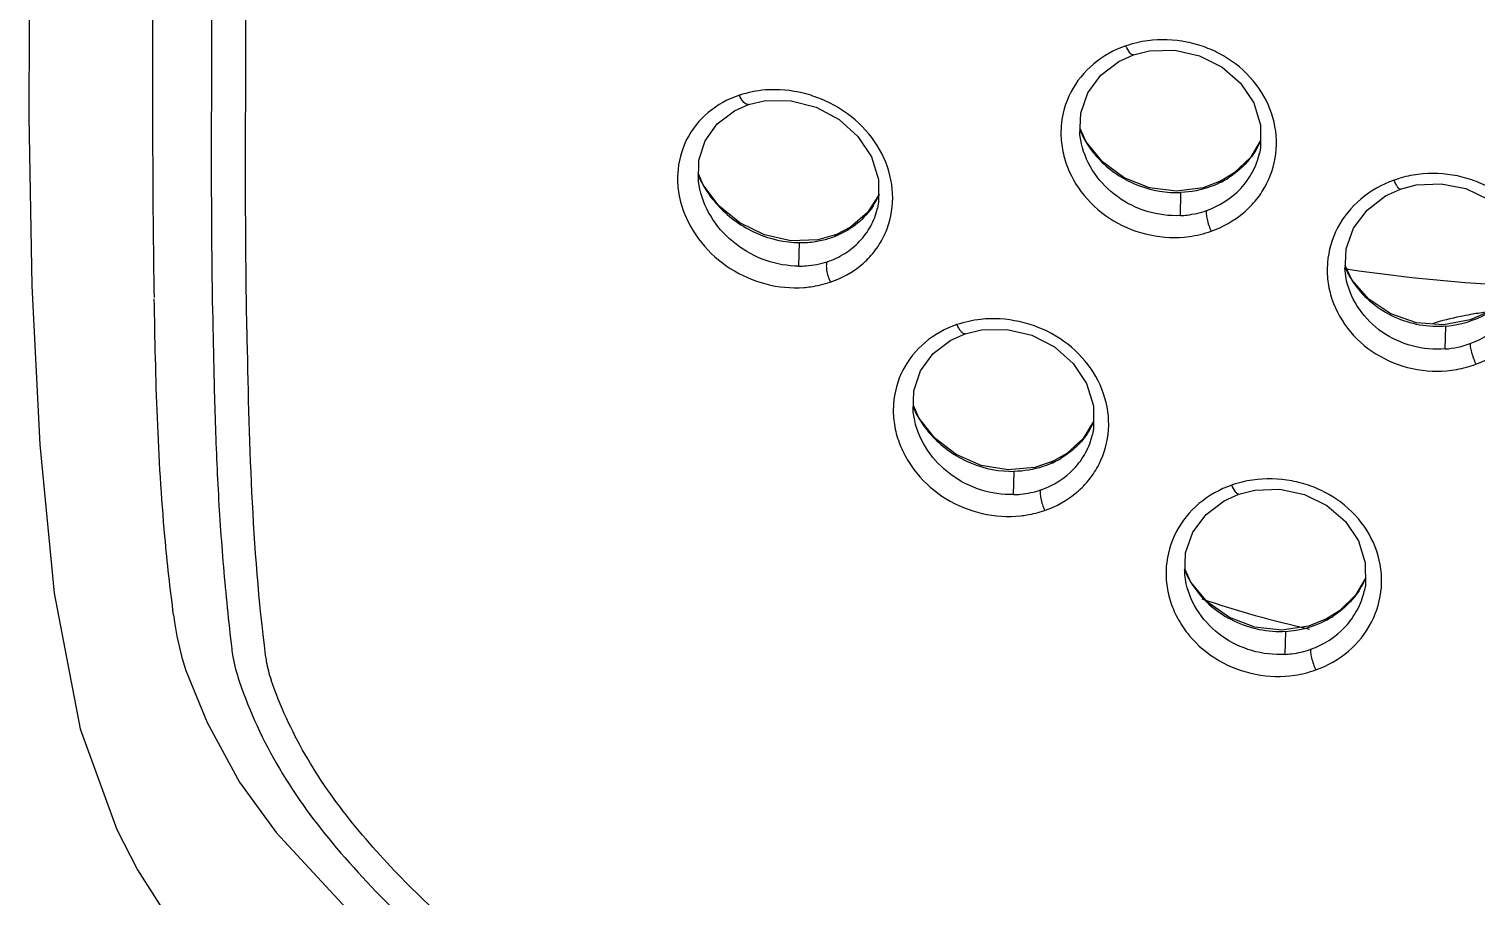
# Model space of a CAD drawing. Header units: millimetres. Extents: x 789 to 1209, y 393 to 987.
# Drawn here: x 937.4 to 957.42, y 874.67 to 886.67 of the extents above; entities that cross this region are included whole.
import ezdxf

# ---------------------------------------------------------------- set-up
doc = ezdxf.new("R2010")
doc.units = ezdxf.units.MM
doc.header["$LTSCALE"] = 0.1

msp = doc.modelspace()

# ---------------------------------------------------------------- linework, layer by layer
at = {"color": 7, "linetype": 'Continuous'}
for p, q in [((952.0239, 885.1054), (951.9433, 885.289)), ((951.9607, 885.078), (951.9597, 885.0826)), ((954.438, 885.1232), (954.2977, 884.889)), ((954.2977, 884.889), (954.0742, 884.6752)), ((954.4237, 884.9452), (954.4253, 884.9521)), ((946.7266, 884.5097), (946.6645, 884.6612)), ((946.9445, 884.2205), (946.7266, 884.5097)), ((953.8947, 884.5657), (953.6434, 884.4707)), ((953.8759, 884.541), (953.8947, 884.5657)), ((954.0742, 884.6752), (953.8947, 884.5657)), ((946.6811, 884.4504), (946.6809, 884.4511)), ((949.1529, 884.3636), (949.0004, 884.1261)), ((953.6434, 884.4707), (953.2747, 884.4226)), ((953.3283, 884.0844), (953.337, 884.4042)), ((948.3129, 883.7518), (947.9419, 883.7373)), ((948.0512, 883.3854), (948.0594, 883.7108)), ((948.5736, 883.8256), (948.3129, 883.7518)), ((948.5441, 883.7969), (948.5736, 883.8256)), ((955.7006, 883.1979), (955.61, 883.3959)), ((955.6282, 883.1847), (955.6265, 883.1922)), ((939.1341, 882.9518), (939.1322, 883.0595)), ((939.9384, 882.7866), (939.9411, 882.6456)), ((957.584, 882.7509), (957.3373, 882.6433)), ((957.3373, 882.6433), (956.9696, 882.5748)), ((956.994, 882.2391), (957.0032, 882.5577)), ((949.7084, 881.2894), (949.636, 881.4593)), ((949.6529, 881.2485), (949.6524, 881.251)), ((952.1283, 881.2352), (951.9831, 880.9998)), ((951.9831, 880.9998), (951.7558, 880.792)), ((952.114, 881.0579), (952.116, 881.0664)), ((951.5707, 880.6866), (951.3151, 880.6005)), ((951.5473, 880.66), (951.5707, 880.6866)), ((951.7558, 880.792), (951.5707, 880.6866)), ((951.3151, 880.6005), (950.9451, 880.5669)), ((951.0222, 880.2241), (951.0307, 880.546)), ((953.4754, 879.013), (953.3917, 879.2009)), ((953.4094, 878.9895), (953.4081, 878.9954)), ((955.8876, 879.0682), (955.7502, 878.8351)), ((955.8732, 878.8895), (955.8746, 878.8954)), ((955.7502, 878.8351), (955.5287, 878.6183)), ((955.3521, 878.5068), (955.102, 878.4069)), ((955.3355, 878.4831), (955.3521, 878.5068)), ((955.5287, 878.6183), (955.3521, 878.5068)), ((939.4126, 878.4595), (939.4445, 878.2675)), ((955.102, 878.4069), (954.7333, 878.3515)), ((954.7765, 878.0146), (954.7854, 878.3339)), ((938.613, 875.5918), (938.6133, 875.5913))]:
    msp.add_line(p, q, dxfattribs=at)
msp.add_line((939.4009, 878.561), (939.4126, 878.4595))
for points in [[(937.4055, 887.9492), (937.3993, 885.4549), (937.4407, 883.1154), (937.5503, 880.9169), (937.7467, 878.8607), (938.1059, 876.986), (938.613, 875.5918)], [(951.9607, 885.078), (951.94, 885.2045), (951.9517, 885.5041), (952.0492, 885.7848), (952.2286, 886.0278), (952.4776, 886.217), (952.678, 886.3074)], [(952.678, 886.3073), (952.9023, 886.3629), (953.2516, 886.3723), (953.5941, 886.2968), (953.9046, 886.1406), (954.1599, 885.9169), (954.3431, 885.643), (954.4377, 885.3376), (954.4381, 885.0237), (954.4232, 884.9454)], [(946.6809, 884.4511), (946.6627, 884.5588), (946.668, 884.8497), (946.7554, 885.1211), (946.9221, 885.355), (947.1586, 885.5361), (947.353, 885.6221)], [(947.353, 885.6221), (947.5877, 885.6756), (947.9429, 885.6746), (948.2908, 885.586), (948.6067, 885.4159), (948.8668, 885.1801), (949.0538, 884.8963), (949.1511, 884.5845), (949.1536, 884.2694), (949.1381, 884.1869)], [(953.2747, 884.4226), (952.9017, 884.4703), (952.5516, 884.6099), (952.2525, 884.827), (952.0239, 885.1054)], [(956.3726, 884.4513), (956.5907, 884.5086), (956.9363, 884.5251), (957.2755, 884.4581), (957.5825, 884.3112), (957.8344, 884.0958), (958.0145, 883.8291), (958.1073, 883.5295), (958.1072, 883.2182), (958.0924, 883.1398)], [(955.6282, 883.1847), (955.6062, 883.3217), (955.6218, 883.6261), (955.7255, 883.9131), (955.9123, 884.1624), (956.1686, 884.3575), (956.3726, 884.4513)], [(947.9419, 883.7373), (947.5733, 883.817), (947.2325, 883.9836), (946.9445, 884.2205)], [(949.0004, 884.1261), (948.7673, 883.9255), (948.5736, 883.8256)], [(956.9696, 882.5748), (956.5944, 882.6024), (956.2398, 882.7244), (955.9348, 882.928), (955.7006, 883.1979)], [(950.3503, 882.4507), (950.5791, 882.5054), (950.9309, 882.5106), (951.2759, 882.4296), (951.5889, 882.2676), (951.8465, 882.0388), (952.0315, 881.7606), (952.1274, 881.4523), (952.1287, 881.1376), (952.1135, 881.0581)], [(949.6529, 881.2485), (949.6332, 881.367), (949.6422, 881.6623), (949.7353, 881.9383), (949.9091, 882.1769), (950.1526, 882.3624), (950.3504, 882.4507)], [(950.9451, 880.5669), (950.5737, 880.6286), (950.2272, 880.7801), (949.9326, 881.006), (949.7084, 881.2894)], [(954.1368, 880.2315), (954.3585, 880.2877), (954.7063, 880.3), (955.0475, 880.228), (955.3568, 880.0757), (955.6109, 879.8555), (955.7931, 879.5845), (955.8873, 879.2814), (955.8877, 878.9685), (955.8728, 878.8897)], [(953.4094, 878.9895), (953.3881, 879.1203), (953.4015, 879.4212), (953.5014, 879.7038), (953.6836, 879.9487), (953.9353, 880.1399), (954.1368, 880.2315)], [(954.7333, 878.3515), (954.3593, 878.3921), (954.0074, 878.5254), (953.706, 878.7377), (953.4754, 879.013)], [(939.4445, 878.2675), (939.5153, 877.9709), (939.5706, 877.7924)], [(939.5715, 877.7928), (939.863, 877.071), (940.3145, 876.2489), (940.8199, 875.5512)], [(938.6132, 875.5913), (938.9032, 875.0356), (939.309, 874.3971), (939.5479, 874.0681)], [(940.8199, 875.5512), (941.9091, 874.3732), (943.1576, 873.2969), (944.5275, 872.3428), (946.0897, 871.5102)]]:
    msp.add_lwpolyline(points, dxfattribs=at)
for centre, radius, start, end in [((953.068, 885.0259), 1.4906, 97.36548, 109.31872), ((947.7035, 884.3173), 1.5097, 94.27866, 108.38895), ((953.1403, 885.7776), 1.3056, 202.54173, 206.18718), ((953.1577, 885.7862), 1.325, 206.18868, 210.80861), ((953.165, 885.7905), 1.3335, 210.80482, 211.98767), ((953.1676, 885.7921), 1.3365, 211.98801, 214.1896), ((953.3981, 885.5872), 1.1433, 328.07961, 334.45748), ((953.4032, 885.5846), 1.1375, 334.46429, 335.69092), ((947.9248, 885.1818), 1.3758, 202.52029, 203.72778), ((947.9583, 885.1972), 1.4126, 203.75085, 210.54376), ((947.9805, 885.2098), 1.4381, 210.52652, 212.30938), ((953.32, 885.6706), 1.259, 296.20386, 297.47735), ((953.3221, 885.6667), 1.2545, 297.47479, 302.13059), ((956.7768, 883.237), 1.4259, 99.26557, 110.195), ((948.0434, 885.2519), 1.5139, 212.38459, 221.65794), ((948.1899, 884.7997), 1.0607, 326.75469, 336.74105), ((948.0961, 885.2966), 1.5829, 221.59903, 223.37362), ((948.0741, 885.0536), 1.3429, 269.37263, 278.73843), ((948.0805, 885.009), 1.2978, 278.7586, 286.90237), ((948.0926, 884.9675), 1.2546, 286.92695, 291.09249), ((948.0993, 884.95), 1.2359, 291.09307, 292.94824), ((958.8953, 904.6996), 21.5995, 261.21495, 261.36286), ((956.7657, 883.8668), 1.2605, 202.63347, 211.11932), ((958.9181, 904.8626), 21.7641, 261.36778, 267.60282), ((956.7708, 883.8697), 1.2664, 211.11565, 215.33097), ((956.8931, 883.9478), 1.3945, 274.52579, 299.10057), ((958.4017, 876.7058), 6.1022, 98.01336, 99.9783), ((950.749, 881.0455), 1.6144, 96.49946, 108.47817), ((956.8869, 883.471), 1.537, 279.93376, 290.1249), ((950.8584, 881.9611), 1.334, 202.55328, 205.16133), ((950.8832, 881.973), 1.3615, 205.17013, 210.71077), ((950.8953, 881.9799), 1.3755, 210.70209, 211.29567), ((950.899, 881.9821), 1.3797, 211.29646, 213.49036), ((951.1171, 881.6871), 1.1119, 327.89685, 334.16803), ((951.1121, 881.6896), 1.1174, 334.16542, 335.76703), ((950.9991, 882.0613), 1.5076, 223.78677, 224.87016), ((951.0512, 881.7727), 1.2183, 295.55585, 300.77801), ((951.0475, 881.7802), 1.2267, 294.04293, 295.56072), ((954.5698, 878.8269), 1.6184, 98.636, 109.13019), ((954.5767, 879.6851), 1.2929, 202.61569, 210.97752), ((954.5891, 879.6923), 1.3072, 210.96767, 214.67306), ((954.8279, 879.5384), 1.1641, 328.28174, 334.78011), ((954.835, 879.5348), 1.1562, 334.78926, 335.71942), ((958.9794, 894.9708), 17.0517, 251.70035, 256.89556), ((954.7111, 879.6967), 1.3648, 273.12132, 297.23004), ((954.75, 879.6174), 1.2765, 297.30486, 298.46095), ((954.7514, 879.615), 1.2737, 298.45927, 302.89702), ((954.6988, 879.1858), 1.4734, 278.31086, 289.90439)]:
    msp.add_arc(centre, radius, start, end, dxfattribs=at)
for points in [[(939.1319, 883.0595), (939.1107, 884.5197), (939.111, 885.9801), (939.1169, 887.4405)], [(953.4502, 883.7961), (953.5533, 883.8104), (953.6556, 883.8347), (953.7537, 883.8694)], [(956.9939, 882.2402), (957.1107, 882.2493), (957.2274, 882.2742), (957.3376, 882.3143)], [(949.7483, 881.2208), (949.7961, 881.1486), (949.8509, 881.0806), (949.9108, 881.0181)]]:
    msp.add_open_spline(points, degree=3, dxfattribs=at)
for points, knots in [([(939.9279, 887.366), (939.9274, 886.9852), (939.922, 885.4588), (939.9176, 883.9323), (939.9381, 882.7868)], [0, 0, 0, 0, 0.249441, 1, 1, 1, 1]), ([(940.3978, 887.2236), (940.3964, 886.0458), (940.3836, 884.475), (940.4027, 882.9043), (940.4105, 882.5113)], [0, 0, 0, 0, 0.7497926, 1, 1, 1, 1]), ([(953.7537, 883.8694), (953.9174, 883.9263), (954.1491, 884.0573), (954.3894, 884.304), (954.572, 884.5876), (954.69, 885.0015), (954.62, 885.5172), (954.355, 885.9761), (954.0084, 886.2644), (953.6812, 886.4172), (953.3327, 886.5178), (953.0553, 886.5284), (952.8769, 886.5043)], [0, 0, 0, 0, 0.1248081, 0.1860978, 0.2466939, 0.3663505, 0.4871302, 0.6113861, 0.7395274, 0.8048489, 0.8703553, 1, 1, 1, 1]), ([(952.5749, 886.4326), (952.4125, 886.3773), (952.1088, 886.2097), (951.7833, 885.8099), (951.6688, 885.3981), (951.6783, 885.0627), (951.7576, 884.7276), (951.9781, 884.3382), (952.392, 883.986), (952.9036, 883.7879), (953.2719, 883.7724), (953.4502, 883.7961)], [0, 0, 0, 0, 0.1239271, 0.2440443, 0.363147, 0.4236587, 0.4850361, 0.6104515, 0.7394296, 0.8700999, 1, 1, 1, 1]), ([(952.678, 886.3074), (952.6711, 886.305), (952.6497, 886.3131), (952.6138, 886.3557), (952.5898, 886.3995), (952.5749, 886.4326)], [0, 0, 0, 0, 0.1297231, 0.3533285, 1, 1, 1, 1]), ([(947.2273, 885.7499), (947.0715, 885.6984), (946.7786, 885.5395), (946.4667, 885.1501), (946.3626, 884.7459), (946.3774, 884.4145), (946.4612, 884.0796), (946.6826, 883.69), (947.0873, 883.3299), (947.584, 883.1128), (947.9444, 883.0777), (948.1195, 883.0907)], [0, 0, 0, 0, 0.1204288, 0.2378501, 0.3564041, 0.417552, 0.4800505, 0.6083429, 0.7396495, 0.8710879, 1, 1, 1, 1]), ([(947.353, 885.6221), (947.3309, 885.6147), (947.2882, 885.6483), (947.2545, 885.6964), (947.2357, 885.7315), (947.2273, 885.7499)], [0, 0, 0, 0, 0.3744873, 0.6746262, 1, 1, 1, 1]), ([(948.4856, 883.1652), (948.6436, 883.2174), (948.868, 883.3412), (949.0987, 883.5794), (949.2737, 883.8572), (949.3828, 884.2673), (949.3036, 884.779), (949.0372, 885.238), (948.6962, 885.534), (948.3753, 885.6977), (948.0369, 885.811), (947.7663, 885.8359), (947.5909, 885.8228)], [0, 0, 0, 0, 0.1215602, 0.1813937, 0.2408858, 0.3598765, 0.4822423, 0.609347, 0.7399344, 0.8058785, 0.8715094, 1, 1, 1, 1]), ([(953.3281, 884.0854), (953.1747, 884.0784), (952.8625, 884.1172), (952.4432, 884.325), (952.1196, 884.6542), (951.9932, 884.9344), (951.9607, 885.078)], [0, 0, 0, 0, 0.2530738, 0.5070972, 0.7573862, 1, 1, 1, 1]), ([(952.0621, 885.0411), (952.1024, 884.9817), (952.1627, 884.9066), (952.23, 884.8382), (952.2473, 884.8215)], [0, 0, 0, 0, 0.7483796, 1, 1, 1, 1]), ([(953.6901, 884.1546), (953.8678, 884.2166), (954.1169, 884.3751), (954.3367, 884.6801), (954.4025, 884.8555), (954.4232, 884.9453)], [0, 0, 0, 0, 0.5047904, 0.7529201, 1, 1, 1, 1]), ([(954.3685, 884.9827), (954.3449, 884.9449), (954.2414, 884.7982), (954.1036, 884.6761), (953.9893, 884.6043)], [0, 0, 0, 0, 0.2479692, 1, 1, 1, 1]), ([(952.2473, 884.8215), (952.3902, 884.6833), (952.735, 884.4635), (953.139, 884.3967), (953.3369, 884.4053)], [0, 0, 0, 0, 0.5007274, 1, 1, 1, 1]), ([(953.8759, 884.541), (953.8346, 884.5207), (953.6634, 884.4473), (953.4769, 884.4102), (953.337, 884.4042)], [0, 0, 0, 0, 0.2476844, 1, 1, 1, 1]), ([(956.2845, 884.5753), (956.1182, 884.5171), (955.808, 884.3428), (955.4745, 883.9349), (955.3538, 883.5169), (955.3604, 883.1781), (955.4379, 882.8424), (955.659, 882.4537), (956.08, 882.1091), (956.6006, 881.9262), (956.9727, 881.9255), (957.1521, 881.9571)], [0, 0, 0, 0, 0.1260114, 0.2480033, 0.3677999, 0.4280908, 0.4889072, 0.6126028, 0.7399288, 0.8697825, 1, 1, 1, 1]), ([(956.3726, 884.4513), (956.3672, 884.4494), (956.3494, 884.4603), (956.331, 884.4864), (956.3067, 884.5269), (956.292, 884.5583), (956.2845, 884.5753)], [0, 0, 0, 0, 0.110723, 0.3311847, 0.6441503, 1, 1, 1, 1]), ([(957.4158, 882.0279), (957.5828, 882.088), (957.8943, 882.2667), (958.2267, 882.6807), (958.3738, 883.183), (958.3084, 883.7019), (958.0427, 884.16), (957.6919, 884.4415), (957.3612, 884.5854), (957.0072, 884.6759), (956.7266, 884.676), (956.5472, 884.6443)], [0, 0, 0, 0, 0.1268179, 0.2499895, 0.370494, 0.4906696, 0.613289, 0.7397575, 0.8045554, 0.869841, 1, 1, 1, 1]), ([(948.0511, 883.3863), (947.8975, 883.3865), (947.585, 883.441), (947.168, 883.668), (946.8424, 884.0118), (946.7139, 884.3018), (946.681, 884.4504)], [0, 0, 0, 0, 0.2479719, 0.5012393, 0.7542191, 1, 1, 1, 1]), ([(946.9455, 884.2095), (947.0898, 884.0568), (947.437, 883.8085), (947.8545, 883.7137), (948.0593, 883.7117)], [0, 0, 0, 0, 0.5063475, 1, 1, 1, 1]), ([(948.4423, 883.4475), (948.5278, 883.4758), (948.6909, 883.5519), (948.8987, 883.7209), (949.0556, 883.9354), (949.1181, 884.1014), (949.1381, 884.1869)], [0, 0, 0, 0, 0.2553523, 0.5042932, 0.7512624, 1, 1, 1, 1]), ([(949.077, 884.2181), (949.0181, 884.1285), (948.8704, 883.9655), (948.6814, 883.8543), (948.5812, 883.8119)], [0, 0, 0, 0, 0.4963237, 1, 1, 1, 1]), ([(953.3282, 884.0854), (953.3591, 884.0868), (953.4818, 884.0968), (953.6031, 884.1242), (953.6901, 884.1546)], [0, 0, 0, 0, 0.2516321, 1, 1, 1, 1]), ([(953.6903, 884.1547), (953.6854, 884.1407), (953.6854, 884.0998), (953.6968, 884.0311), (953.7203, 883.9503), (953.7419, 883.8954), (953.7537, 883.8694)], [0, 0, 0, 0, 0.1501859, 0.4020569, 0.7102304, 1, 1, 1, 1]), ([(948.0511, 883.3863), (948.0846, 883.3862), (948.2168, 883.391), (948.3485, 883.4164), (948.4423, 883.4475)], [0, 0, 0, 0, 0.2530268, 1, 1, 1, 1]), ([(948.4424, 883.4475), (948.4348, 883.4339), (948.4282, 883.3929), (948.4363, 883.2963), (948.4615, 883.217), (948.4856, 883.1652)], [0, 0, 0, 0, 0.1608393, 0.4114009, 1, 1, 1, 1]), ([(948.1195, 883.0907), (948.1509, 883.093), (948.275, 883.1057), (948.3976, 883.1342), (948.4856, 883.1652)], [0, 0, 0, 0, 0.2526917, 1, 1, 1, 1]), ([(956.9938, 882.2402), (956.8411, 882.2282), (956.5301, 882.2561), (956.1094, 882.4499), (955.786, 882.7693), (955.6605, 883.0438), (955.6281, 883.1847)], [0, 0, 0, 0, 0.2558361, 0.5099248, 0.7586197, 1, 1, 1, 1]), ([(955.7376, 883.1374), (955.8063, 883.0406), (955.9729, 882.864), (956.2829, 882.6712), (956.6345, 882.5608), (956.8814, 882.5491), (957.0031, 882.5588)], [0, 0, 0, 0, 0.2454488, 0.4952654, 0.7475438, 1, 1, 1, 1]), ([(957.3376, 882.3143), (957.5212, 882.3812), (957.7774, 882.5486), (958.0036, 882.8656), (958.0712, 883.0471), (958.0924, 883.1397)], [0, 0, 0, 0, 0.5057768, 0.7542269, 1, 1, 1, 1]), ([(939.4009, 878.561), (939.3523, 878.9213), (939.1934, 880.3748), (939.1505, 881.8378), (939.1335, 882.9356)], [0, 0, 0, 0, 0.2487811, 1, 1, 1, 1]), ([(957.3444, 882.7156), (957.2972, 882.7073), (957.1201, 882.6736), (956.9446, 882.6302), (956.8184, 882.5902)], [0, 0, 0, 0, 0.2658724, 1, 1, 1, 1]), ([(939.9411, 882.6456), (939.9497, 882.2655), (939.9646, 881.5053), (940.0059, 880.3654), (940.0831, 879.2272), (940.1611, 878.4706), (940.2045, 878.0929)], [0, 0, 0, 0, 0.2500228, 0.4999213, 0.7500335, 1, 1, 1, 1]), ([(940.4132, 882.5114), (940.4254, 881.7591), (940.4618, 880.2543), (940.5734, 878.7513), (940.669, 878.0045)], [0, 0, 0, 0, 0.499828, 1, 1, 1, 1]), ([(950.2373, 882.5766), (950.0779, 882.5226), (949.7791, 882.3586), (949.4589, 881.9641), (949.3481, 881.5562), (949.3594, 881.2229), (949.4197, 880.9733), (949.5274, 880.7354), (949.7272, 880.4419), (950.0723, 880.1429), (950.5779, 879.9369), (950.9434, 879.9129), (951.1205, 879.932)], [0, 0, 0, 0, 0.1224119, 0.2412519, 0.3599053, 0.4205748, 0.4823388, 0.5453366, 0.6093871, 0.7393992, 0.8704787, 1, 1, 1, 1]), ([(950.3503, 882.4507), (950.3424, 882.448), (950.3189, 882.4547), (950.2917, 882.4835), (950.2625, 882.5253), (950.2455, 882.5588), (950.2373, 882.5766)], [0, 0, 0, 0, 0.1412694, 0.3668246, 0.6679144, 1, 1, 1, 1]), ([(951.4512, 880.0063), (951.6123, 880.0613), (951.8405, 880.1892), (952.0763, 880.4319), (952.2553, 880.7126), (952.3693, 881.1241), (952.2958, 881.6373), (952.0306, 882.0962), (951.6169, 882.4464), (951.1088, 882.6454), (950.7435, 882.6685), (950.5662, 882.6495)], [0, 0, 0, 0, 0.1234479, 0.1841021, 0.2442006, 0.3635069, 0.4849232, 0.6104324, 0.7397492, 0.8706678, 1, 1, 1, 1]), ([(957.3379, 882.3144), (957.3353, 882.3002), (957.34, 882.26), (957.3555, 882.1914), (957.3819, 882.1101), (957.404, 882.0543), (957.4158, 882.0279)], [0, 0, 0, 0, 0.144596, 0.3978947, 0.7097281, 1, 1, 1, 1]), ([(951.0221, 880.225), (950.8684, 880.2212), (950.5558, 880.267), (950.1372, 880.4833), (949.8128, 880.8187), (949.6855, 881.1029), (949.6529, 881.2485)], [0, 0, 0, 0, 0.2510281, 0.5048991, 0.7563353, 1, 1, 1, 1]), ([(952.0589, 881.0962), (952.0116, 881.0208), (951.8973, 880.8802), (951.7524, 880.7717), (951.6748, 880.7258)], [0, 0, 0, 0, 0.4968651, 1, 1, 1, 1]), ([(949.9307, 880.9977), (950.0742, 880.8535), (950.4201, 880.6218), (950.8297, 880.5431), (951.0306, 880.5471)], [0, 0, 0, 0, 0.503089, 1, 1, 1, 1]), ([(951.3968, 880.2908), (951.5701, 880.3498), (951.8137, 880.5024), (952.0287, 880.7991), (952.0932, 880.9702), (952.1135, 881.058)], [0, 0, 0, 0, 0.5039041, 0.7518798, 1, 1, 1, 1]), ([(951.5473, 880.66), (951.5073, 880.6422), (951.342, 880.5784), (951.1639, 880.5486), (951.0307, 880.546)], [0, 0, 0, 0, 0.2472949, 1, 1, 1, 1]), ([(951.0221, 880.225), (951.0541, 880.2258), (951.181, 880.2336), (951.3068, 880.2602), (951.3968, 880.2908)], [0, 0, 0, 0, 0.2522481, 1, 1, 1, 1]), ([(951.397, 880.2909), (951.3908, 880.2771), (951.3877, 880.2359), (951.4002, 880.1391), (951.4268, 880.0592), (951.4512, 880.0063)], [0, 0, 0, 0, 0.1548261, 0.4062471, 1, 1, 1, 1]), ([(954.0394, 880.3559), (953.8756, 880.2993), (953.5694, 880.1292), (953.2403, 879.7269), (953.1232, 879.313), (953.1315, 878.9767), (953.19, 878.7265), (953.2968, 878.489), (953.497, 878.197), (953.8478, 877.903), (954.3628, 877.7108), (954.733, 877.701), (954.9117, 877.7279)], [0, 0, 0, 0, 0.1247195, 0.2454705, 0.3646797, 0.4250173, 0.486098, 0.5481898, 0.6112611, 0.73959, 0.8699785, 1, 1, 1, 1]), ([(954.1368, 880.2315), (954.1305, 880.2292), (954.1105, 880.2383), (954.0773, 880.2803), (954.0541, 880.3233), (954.0394, 880.3559)], [0, 0, 0, 0, 0.1227902, 0.3451222, 1, 1, 1, 1]), ([(955.2004, 877.8004), (955.3654, 877.8583), (955.6735, 878.0324), (956.0015, 878.4412), (956.1446, 878.9397), (956.0765, 879.4563), (955.8114, 879.9146), (955.4634, 880.2002), (955.135, 880.3497), (954.7843, 880.4464), (954.5057, 880.4534), (954.3268, 880.4269)], [0, 0, 0, 0, 0.1256155, 0.2476282, 0.3676015, 0.4881518, 0.6118112, 0.7393834, 0.8045538, 0.8700297, 1, 1, 1, 1]), ([(951.1205, 879.932), (951.1488, 879.9351), (951.2609, 879.9505), (951.3713, 879.9784), (951.4512, 880.0063)], [0, 0, 0, 0, 0.2519807, 1, 1, 1, 1]), ([(954.7764, 878.0156), (954.6232, 878.0067), (954.3113, 878.0417), (953.8914, 878.2441), (953.5679, 878.5693), (953.4418, 878.8472), (953.4094, 878.9895)], [0, 0, 0, 0, 0.2542514, 0.5084293, 0.7580913, 1, 1, 1, 1]), ([(953.5141, 878.9486), (953.6515, 878.7499), (954.0422, 878.4217), (954.5414, 878.3212), (954.7853, 878.335)], [0, 0, 0, 0, 0.4972941, 1, 1, 1, 1]), ([(955.1315, 878.0865), (955.3114, 878.1502), (955.5632, 878.3119), (955.7854, 878.6212), (955.8519, 878.7988), (955.8728, 878.8896)], [0, 0, 0, 0, 0.5052166, 0.7534458, 1, 1, 1, 1]), ([(955.8182, 878.9263), (955.7949, 878.8886), (955.6923, 878.7417), (955.5562, 878.6187), (955.4432, 878.5455)], [0, 0, 0, 0, 0.2477732, 1, 1, 1, 1]), ([(940.204, 878.0928), (940.2089, 878.0553), (940.233, 877.904), (940.2717, 877.7552), (940.3084, 877.6459)], [0, 0, 0, 0, 0.2469651, 1, 1, 1, 1]), ([(954.7764, 878.0156), (954.8068, 878.0173), (954.9272, 878.0284), (955.0462, 878.0563), (955.1315, 878.0865)], [0, 0, 0, 0, 0.2513443, 1, 1, 1, 1]), ([(955.1318, 878.0866), (955.1276, 878.0725), (955.1293, 878.0317), (955.1421, 877.963), (955.1667, 877.8819), (955.1886, 877.8266), (955.2004, 877.8004)], [0, 0, 0, 0, 0.1480429, 0.4005181, 0.7101379, 1, 1, 1, 1]), ([(940.669, 878.0045), (940.6729, 877.9756), (940.6915, 877.8591), (940.7214, 877.7445), (940.7496, 877.6603)], [0, 0, 0, 0, 0.2471727, 1, 1, 1, 1]), ([(940.3084, 877.6459), (940.451, 877.2255), (940.8285, 876.4046), (941.3642, 875.6808), (941.6556, 875.3357)], [0, 0, 0, 0, 0.4956417, 1, 1, 1, 1]), ([(943.5182, 874.0304), (943.2165, 874.2765), (942.6459, 874.8065), (941.8605, 875.6642), (941.1924, 876.6059), (940.8739, 877.3044), (940.7496, 877.6608)], [0, 0, 0, 0, 0.252985, 0.5049107, 0.7547175, 1, 1, 1, 1]), ([(941.6556, 875.3357), (941.9653, 874.9703), (942.6315, 874.2734), (943.3774, 873.6613), (943.7719, 873.383)], [0, 0, 0, 0, 0.4980336, 1, 1, 1, 1])]:
    msp.add_open_spline(points, degree=3, knots=knots, dxfattribs=at)

doc.saveas('drawing.dxf')
